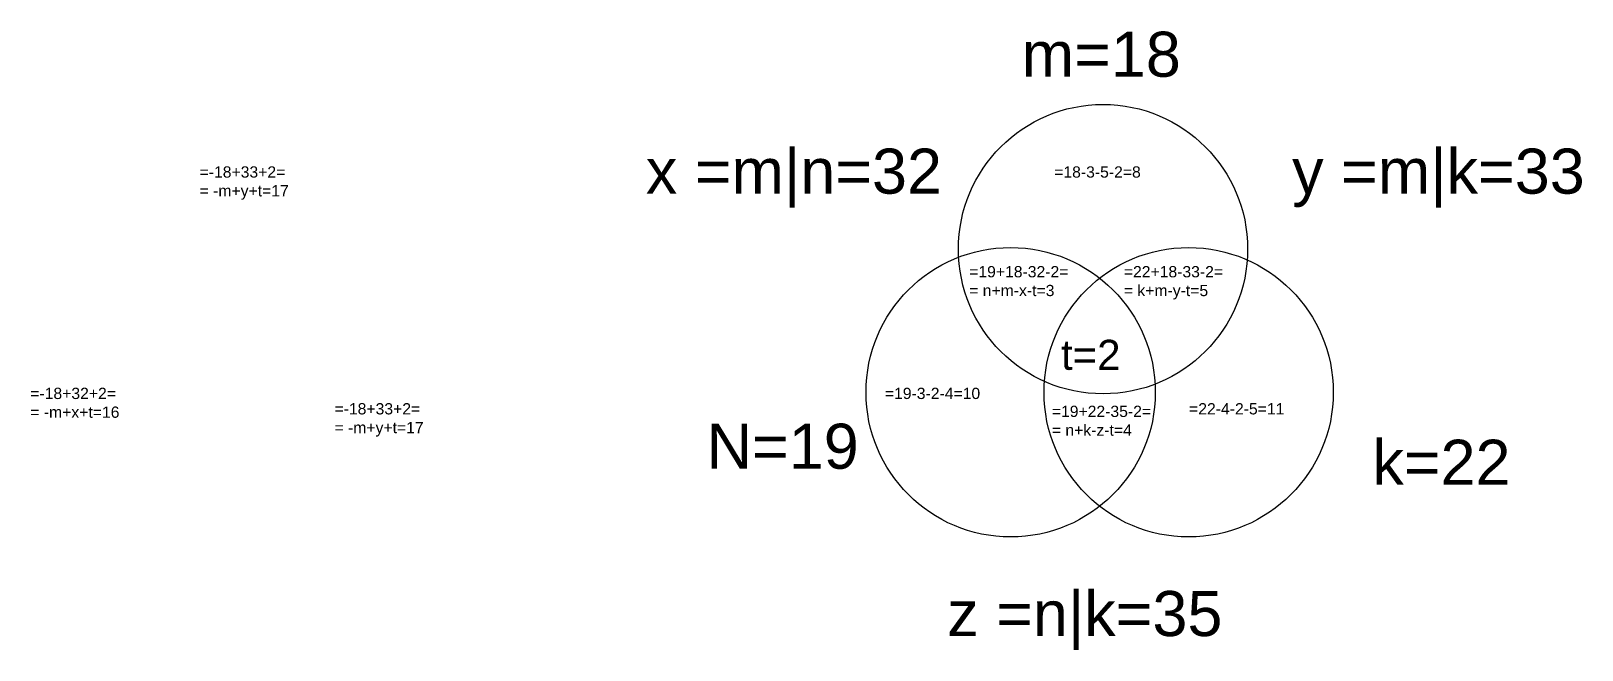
# Model space of a CAD drawing. Header units: millimetres. Extents: x -940 to 3192, y 929 to 2577.
import ezdxf

# ---------------------------------------------------------------- set-up
doc = ezdxf.new("R2010")
doc.units = ezdxf.units.MM
doc.styles.get("Standard").update_dxf_attribs({"font": 'arial.ttf'})

msp = doc.modelspace()

# ---------------------------------------------------------------- linework, layer by layer
for centre in [(1915.7, 1996.4), (1669.6, 1615.4), (2143.8, 1615.4)]:
    msp.add_circle(centre, 385.3)

# ---------------------------------------------------------------- texts
at = {"attachment_point": 1}
for s, width, insert, char_height in [('m=18', 201.479, (1699, 2575.3), 120), ('x =m|n=32', 836.441, (697.7, 2264), 120), ('y =m|k=33', 836.441, (2419.5, 2264), 120), ('{\\C1;=-18+33+2=\\P= -m+y+t=17}', 252.256, (-491.2, 2216.8), 30), ('=19+18-32-2=\\P= n+m-x-t=3', 252.256, (1559.1, 1951.3), 30), ('=22+18-33-2=\\P= k+m-y-t=5', 252.256, (1971.1, 1951.3), 30), ('t=2', 201.479, (1803.9, 1755), 80), ('{\\C1;=-18+32+2=\\P= -m+x+t=16}', 252.256, (-942.3, 1627.3), 30), ('{\\C1;=-18+33+2=\\P= -m+y+t=17}', 252.256, (-131.8, 1586.3), 30), ('=19+22-35-2=\\P= n+k-z-t=4', 252.256, (1779.3, 1579.5), 30), ('N=19', 201.479, (859.5, 1531.7), 120), ('k=22', 201.479, (2633.2, 1489), 120), ('z =n|k=35', 836.441, (1500.6, 1086.2), 120)]:
    msp.add_mtext_dynamic_manual_height_columns(s, width=width, gutter_width=12.5, heights=[0], dxfattribs=dict(at, insert=insert, char_height=char_height))
at = {"color": 7, "char_height": 30, "attachment_point": 1}
for s, width, insert in [('{\\C256;=18-3-5-2=8}', 1365.482, (1785.6, 2216.8)), ('{\\C256;=19-3-2-4=10}', 252.256, (1334.5, 1627.3)), ('{\\C256;=22-4-2-5=11}', 252.256, (2144.9, 1586.3))]:
    msp.add_mtext_dynamic_manual_height_columns(s, width=width, gutter_width=12.5, heights=[0], dxfattribs=dict(at, insert=insert))

doc.saveas('drawing.dxf')
